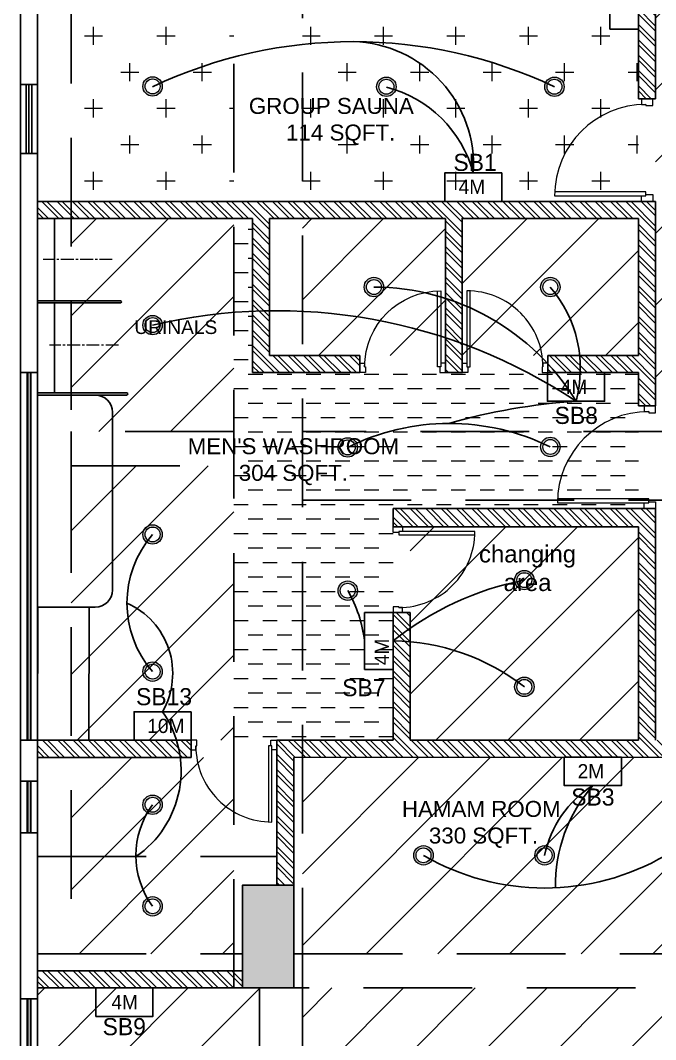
# Model space of a CAD drawing. Header units: millimetres. Extents: x 1464389 to 1998638, y -29162 to 256806.
# Drawn here: x 1706891 to 1712457, y 172646 to 181575 of the extents above; entities that cross this region are included whole.
import ezdxf

# ---------------------------------------------------------------- set-up
doc = ezdxf.new("R2010")
doc.units = ezdxf.units.MM
doc.header["$LTSCALE"] = 15
for name, pattern in [('CENTER2', [1.125, 0.75, -0.125, 0.125, -0.125]), ('HIDDEN', [9.524999999999999, 6.35, -3.175]), ('JIS_02_1.2', [2.5, 1.25, -1.25])]:
    doc.linetypes.add(name, pattern=pattern)
doc.layers.get('0').update_dxf_attribs({"lineweight": 5})
for name, color, linetype in [('0_1.5sqmm wire', 4, 'Continuous'), ('A-WNDW', 4, 'Continuous'), ('COLUMN', 14, 'Continuous'), ('FURNITURE', 24, 'Continuous'), ('GFC Walls', 14, 'Continuous'), ('LS_DR_Washbasin', 165, 'Continuous'), ('NEW WALL', 5, 'Continuous'), ('S-beamline-7', 8, 'HIDDEN'), ('S-col-3', 3, 'Continuous'), ('S-rcshd-252', 252, 'Continuous'), ('Text', 250, 'Continuous')]:
    doc.layers.add(name, color=color, linetype=linetype)
for name, color, linetype, lineweight in [('DOOR', 124, 'Continuous', 9), ('flooring', 251, 'JIS_02_1.2', 20), ('Hatch', 252, 'Continuous', 15), ('ledge wall line', 252, 'Continuous', 13)]:
    doc.layers.add(name, color=color, linetype=linetype, lineweight=lineweight)
doc.layers.add('Furnitures', color=7, linetype='Continuous', lineweight=25, true_color=0x753b00)
doc.styles.add('ARIAL', font='arial.ttf')
pattern_1 = [(45, (522859.6735048438, 140481.6800115105), (-314.3089642374204, 314.3089642374204), [])]

# ---------------------------------------------------------------- blocks, each defined once
blk = doc.blocks.new('C')
at = {"layer": 'S-rcshd-252'}
h = blk.add_hatch(color=1, dxfattribs=at)
h.dxf.hatch_style = 1
h.paths.add_polyline_path([(2188410.77465941, 910773.8732264581), (2187960.77465941, 910773.8732264581), (2187960.77465941, 909873.8732264525), (2188260.77465941, 909873.8732264525), (2188410.77465941, 909873.8732264525)])
h.paths.add_polyline_path([(2188410.77465941, 899640.5591163588), (2188260.77465941, 899640.5591163588), (2187960.77465941, 899640.5591163588), (2187960.77465941, 898740.5591163534), (2188410.77465941, 898740.5591163534)])
h.paths.add_polyline_path([(2188710.77465941, 896750.1966677766), (2187960.77465941, 896750.1966677766), (2187960.77465941, 896550.2919317962), (2188710.77465941, 896550.2919317962)])
h.paths.add_polyline_path([(2193256.099781482, 899640.6676978144), (2192781.099781482, 899640.6676978144), (2192781.099781482, 898685.6676978144), (2193256.099781482, 898685.6676978144)])
h.paths.add_polyline_path([(2193196.099781482, 896750.2919317962), (2193134.945695141, 896750.2919317962), (2193134.945695141, 896550.2919317962), (2193196.099781482, 896550.2919317962)])
h.paths.add_polyline_path([(2193346.099781482, 896613.8773931669), (2193196.099781482, 896613.8773931669), (2193196.099781482, 896550.2919317962), (2193346.099781482, 896550.2919317962)])
h.paths.add_polyline_path([(2193736.099781482, 896750.2919317962), (2193196.099781482, 896750.2919317962), (2193196.099781482, 896613.8773931669), (2193736.099781482, 896613.8773931669)])
h.paths.add_polyline_path([(2193886.099781482, 896613.8773931669), (2193736.099781482, 896613.8773931669), (2193346.099781482, 896613.8773931669), (2193346.099781482, 896550.2919317962), (2193886.099781482, 896550.2919317962)])
h.paths.add_polyline_path([(2193886.099781482, 896750.2919317962), (2193736.099781482, 896750.2919317962), (2193736.099781482, 896613.8773931669), (2193886.099781482, 896613.8773931669)])
h.paths.add_polyline_path([(2198475.099781482, 899035.6676978144), (2198000.099781482, 899035.6676978144), (2198000.099781482, 898722.3710556085), (2198475.099781482, 898720.258536151)])
h.paths.add_polyline_path([(2198475.099781482, 899650.6676978144), (2198000.099781482, 899650.6676978144), (2198000.099781482, 899035.6676978144), (2198475.099781482, 899035.6676978144)])
h.paths.add_polyline_path([(2203030.099781482, 897189.6676978144), (2202880.099781482, 897189.6676978144), (2202880.099781482, 896750.2919317962), (2203030.099781482, 896750.2919317962)])
h.paths.add_polyline_path([(2203145.099781482, 897189.6676978144), (2203030.099781482, 897189.6676978144), (2203030.099781482, 896750.2919317962), (2203145.099781482, 896750.2919317962)])
h.paths.add_polyline_path([(2203145.099781482, 896750.2919317962), (2203030.099781482, 896750.2919317962), (2203030.099781482, 896550.2919317962), (2203145.099781482, 896550.2919317962)])
h.paths.add_polyline_path([(2203030.099781482, 896750.2919317962), (2202880.099781482, 896750.2919317962), (2202880.099781482, 896550.2919317962), (2203030.099781482, 896550.2919317962)])
h.paths.add_polyline_path([(2203030.099781482, 896550.2919317962), (2202880.099781482, 896550.2919317962), (2202880.099781482, 896519.6676978144), (2203030.099781482, 896519.6676978144)])
h.paths.add_polyline_path([(2203145.099781482, 896550.2919317962), (2203030.099781482, 896550.2919317962), (2203030.099781482, 896519.6676978144), (2203145.099781482, 896519.6676978144)])
h.paths.add_polyline_path([(2208039.099781482, 896750.2919317962), (2207774.099781482, 896750.2919317962), (2207774.099781482, 896550.2919317962), (2208039.099781482, 896550.2919317962)])
h.paths.add_polyline_path([(2208039.099781482, 897189.6676978144), (2207774.099781482, 897189.6676978144), (2207774.099781482, 896750.2919317962), (2208039.099781482, 896750.2919317962)])
h.paths.add_polyline_path([(2208039.099781482, 896550.2919317962), (2207774.099781482, 896550.2919317962), (2207774.099781482, 896519.6676978144), (2208039.099781482, 896519.6676978144)])
h.paths.add_polyline_path([(2208039.099781482, 901490.6676978144), (2207774.099781482, 901490.6676978144), (2207774.099781482, 900690.6676978144), (2208039.099781482, 900690.6676978144)])
h.paths.add_polyline_path([(2208039.099781482, 905637.6676978144), (2207694.099781482, 905637.6676978144), (2207694.099781482, 904837.6676978144), (2208039.099781482, 904837.6676978144)])
h.paths.add_polyline_path([(2208039.099781482, 909711.8430816965), (2207694.099781482, 909711.7006459895), (2207694.099781482, 908911.8430816963), (2208039.099781482, 908911.8430816963)])
h.paths.add_polyline_path([(2203059.926363564, 910773.8732264581), (2202609.926363564, 910773.8732264581), (2202609.926363564, 909873.8732264525), (2203059.926363564, 909873.8732264525)])
h.paths.add_polyline_path([(2198475.099781482, 910773.8732264581), (2198025.099781482, 910773.8732264581), (2198025.099781482, 909873.8732264525), (2198475.099781482, 909873.8732264525)])
h.paths.add_polyline_path([(2193259.926920077, 910773.8732264581), (2192809.926920077, 910773.8732264581), (2192809.926920077, 909873.8732264525), (2193259.926920077, 909873.8732264525)])
at = {"layer": 'S-col-3', "color": 1, "lineweight": -3, "ltscale": 0.15}
blk.add_lwpolyline([(2187960.77465941, 898740.5591163534), (2188410.77465941, 898740.5591163534), (2188410.77465941, 899640.5591163588), (2187960.77465941, 899640.5591163588)], close=True, dxfattribs=at)
blk = doc.blocks.new('3rd floor beam')
at = {"layer": 'S-beamline-7', "ltscale": 10}
for p, q in [((2182149.33179231, 739337.4823656325), (2184245.010707214, 739337.4823656325)), ((2184095.010707214, 736197.0271196245), (2184095.010707214, 738187.4823656325))]:
    blk.add_line(p, q, dxfattribs=at)
at = {"layer": 'S-beamline-7', "color": 9, "ltscale": 10, "true_color": 0xc7c8ca}
for points in [[(2183869.971306011, 738187.2943041811), (2183869.971306011, 751922.702908828)], [(2184469.971306011, 751922.7029088279), (2184469.971306011, 738187.2943041811)], [(2183869.971306011, 751632.4804895446), (2183869.958726408, 751632.4804895446), (2182444.998127611, 751632.4804895445), (2182444.998127611, 750220.608414286), (2183869.958726408, 750220.608414286), (2183869.958726408, 749920.608414286), (2182444.998127611, 749920.608414286), (2182444.998127611, 738497.0718848979)], [(2184469.971306011, 742460.830826013), (2189315.296428083, 742460.830826013), (2189315.296428083, 743060.8308260127), (2184469.971306011, 743060.8308260127)], [(2182149.335829286, 738487.2943041811), (2183945.010707214, 738487.2943041811)], [(2184395.010707214, 738487.2943041811), (2188765.335829286, 738487.2943041811)], [(2182149.335829286, 738187.194741287), (2188765.335829286, 738187.3730968182)], [(2184470.050108417, 738187.4028856378), (2184470.050108417, 736237.4028856378)]]:
    blk.add_lwpolyline(points, dxfattribs=at)
blk.add_lwpolyline([(2182445.010707214, 742760.8308260127), (2183869.971306011, 742760.8308260127), (2183869.971306011, 743060.830826013), (2182445.010707214, 743060.830826013)], close=True, dxfattribs=at)
blk = doc.blocks.new('outer wall')
at = {"layer": 'A-WNDW', "ltscale": 0.5}
for points in [[(874916.9135039216, -150700.8610260094), (875066.9135039216, -150700.8610260094), (875066.9135039216, -150095.8610260093), (874916.9135039216, -150095.8610260093)], [(874966.913192708, -150700.8610260093), (874966.9135039216, -150095.8610260093), (875016.9135039216, -150095.8610260093), (875016.913192708, -150700.8610260093)], [(874916.9179320298, -155839.9866164005), (874916.9131960594, -152620.0701894111), (875066.9155640453, -152620.0712533128), (875066.9203000162, -155839.9876803022)], [(874975.268191311, -152620.0699966075), (874975.2532814816, -155839.9864234574), (875008.584950564, -155839.9878732454), (875008.5998603934, -152620.0714463952)], [(874917.1131788455, -159905.1389545619), (874916.9678006172, -158105.0285598594), (875066.8408148075, -158105.3074791976), (875066.9861930362, -159905.4178738999)], [(874975.1895470913, -158105.1342261018), (874975.3349253195, -159905.2446208044), (875008.7644465626, -159905.3122076575), (875008.6190683343, -158105.2018129549)]]:
    blk.add_lwpolyline(points, close=True, dxfattribs=at)
blk.add_lwpolyline([(874991.913192708, -150700.8610260093), (874991.9135039216, -150095.8610260093)], dxfattribs=at)
for points, const_width in [([(874991.934025852, -152620.0707215013), (874991.8948068446, -155839.987147294)], 9.37764155003777), ([(874991.9043077123, -158105.1680195284), (874992.0496796663, -159905.2784142182)], 9.405190812192625)]:
    blk.add_lwpolyline(points, dxfattribs=dict(at, const_width=const_width))
at = {"layer": 'GFC Walls'}
for p, q in [((874916.9135039211, -152620.0707213619), (874916.9135039211, -142290.8702430006)), ((875066.913503922, -152620.0707213619), (875066.9135039216, -142388.4142364834)), ((875066.871484831, -158105.3075362757), (875066.9203000162, -155839.9876803022))]:
    blk.add_line(p, q, dxfattribs=at)
blk.add_lwpolyline([(874916.9678006172, -158105.0285598594), (874916.9135039211, -156649.9912413721), (874916.9087679507, -155839.9912413721)], dxfattribs=at)
blk = doc.blocks.new('D900')
for points in [[(0, 840), (0, 900), (100, 900), (100, 850), (60, 850), (60, 840)], [(0, 60), (0, 0), (100, 0), (100, 50), (60, 50), (60, 60)]]:
    blk.add_lwpolyline(points, close=True)
blk.add_lwpolyline([(60, 850, -0.4142135623730955), (860, 50), (60, 50), (60, 85), (859.2340082854332, 85)], format="xyb")
blk = doc.blocks.new('DOOR')
at = {"layer": 'DOOR', "xscale": -1}
for p in [(880457.8528995928, -151120.0707213606), (880457.8528995952, -151120.070721362), (880482.9135039239, -153810.6949314981)]:
    blk.add_blockref('D900', p, dxfattribs=at)
at = {"layer": 'DOOR'}
for p, xscale, yscale, zscale, rotation in [((878641.4135039239, -152620.070721362), 0.833208019786223, 0.833208019786223, 0.833208019786223, 90), ((878787.5239321236, -152620.070721362), -0.8333333333330907, 0.8333333333330907, 0.8333333333330907, 270), ((878182.9135039239, -153970.070721363), -0.8333333333323137, 0.8333333333323137, 0.8333333333323137, 180), ((877162.588381852, -155839.9912413722), -0.8333333333333355, 0.8333333333333355, 0.8333333333333341, 90)]:
    blk.add_blockref('D900', p, dxfattribs=dict(at, xscale=xscale, yscale=yscale, zscale=zscale, rotation=rotation))
blk = doc.blocks.new('INTRNAL WALLS')
at = {"layer": 'ledge wall line'}
h = blk.add_hatch(dxfattribs=at)
h.set_pattern_fill('ANSI32', color=256, scale=9.999999999999998, angle=90)
h.set_pattern_definition([(135, (0, 0), (-67.35192090801866, -67.35192090801866), []), (135, (2.749411666127752e-15, 44.9013), (-67.35192090801866, -67.35192090801866), [])])
h.paths.add_polyline_path([(881832.9135039239, -153970.070721362), (884112.058988817, -153970.070721362), (884112.058988817, -153820.0707213621), (881682.9135039239, -153820.070721362), (881682.9135039239, -157110.070721362), (881832.9135039239, -157110.070721362)])
h.paths.add_polyline_path([(882311.7406425196, -149582.2955372737), (883964.9646048443, -149582.2955372737), (883964.7940494602, -149432.2955372737), (881861.7406425197, -149432.2955372737), (881861.7406425197, -147926.8651927239), (881711.7406425197, -147926.8651927239), (881711.7406425197, -149582.2955372737), (882161.7406425197, -149582.2955372737), (882161.7406425197, -152470.070721362), (881711.7406425197, -152470.070721362), (881711.7406425197, -152620.070721362), (883962.0589888166, -152620.070721362), (883962.058988817, -152820.070721362), (884112.058988817, -152820.070721362), (884112.0589888165, -152470.1161606204), (882311.7406425196, -152470.070721362)])
h.paths.add_polyline_path([(880482.9135039239, -151120.070721362), (875066.9135039239, -151120.070721362), (875066.9135039235, -151270.070721362), (876949.9135039239, -151270.070721362), (876949.9135039239, -152620.070721362), (877891.1560057607, -152620.0707213622), (877891.1560057607, -152470.070721362), (877099.9135039239, -152470.070721362), (877099.9135039239, -151270.070721362), (878641.4135039239, -151270.070721362), (878641.4135039239, -152620.070721362), (878787.5239321236, -152620.070721362), (878787.5239321236, -151270.070721362), (878932.9135039239, -151270.070721362), (880332.9135039239, -151270.070721362), (880332.9135039239, -152470.070721362), (879537.6710020872, -152470.070721362), (879537.6710020872, -152620.070721362), (880332.9135039239, -152620.070721362), (880332.9135039239, -152910.6949314994), (880482.9135039239, -152910.6949314994)])
h.paths.add_polyline_path([(880482.9135039239, -148960.8610260094), (880482.9135039239, -147926.8651927239), (880332.9135039239, -147926.8651927239), (880332.9135039239, -148960.8610260094), (874916.9135039239, -148960.8610260094), (874916.913503924, -149110.8610260094), (880332.9135039239, -149110.8610260094), (880332.9135039239, -150220.0707213607), (880482.9135039239, -150220.0707213607)])
h.paths.add_polyline_path([(880482.9135039239, -146876.8651927239), (877312.588381852, -146876.8651927239), (877312.588381852, -144170.8683095651), (880332.9135039239, -144645.4848238183), (880332.9135039239, -145976.8651927185), (880482.9135039239, -145976.8651927185), (880482.9135039239, -144517.2152541336), (876790.8888740009, -143937.0472955299), (876790.8888740009, -143774.8918150072), (876640.8888740046, -143774.8918150071), (876640.8888740046, -144065.3168652157), (877162.588381852, -144147.2971792198), (877162.5883818521, -146876.8651927239), (875066.9135039239, -146876.865192724), (875066.9135039239, -147026.8651927239), (880482.9135039239, -147026.8651927239)])
h.paths.add_polyline_path([(884112.0589888169, -145078.1372901986), (881711.7406425197, -144708.3692320545), (881711.7406425197, -145076.8651927183), (881861.7406425197, -145076.8651927183), (881861.7406425197, -144883.2460803066), (883962.058988817, -145206.7992613224), (883962.058988817, -146876.8651927239), (881711.7406425197, -146876.8651927239), (881711.7406425197, -147026.8651927239), (883962.058988817, -147026.8651927239), (883967.2240051657, -151569.3922794285), (884117.2240051656, -151569.3922794285)])
h.paths.add_polyline_path([(886926.9135039216, -144297.6091978628), (886776.9135039239, -144274.5017592987), (886776.9135039239, -148282.2955372737), (884114.6085003917, -148282.2955372737), (884114.7278536529, -148432.2955372738), (886926.9135039216, -148432.2955372737)])
h.paths.add_polyline_path([(889910.9135039216, -149432.2955372737), (889910.9135039216, -144757.493196507), (889760.9135039204, -144734.185737136), (889760.9135039204, -149432.2955372737), (886221.0988056134, -149432.2955372737), (886221.0988056134, -149582.2955372737), (889760.9135039204, -149582.2955372737), (889760.9135039228, -155900.0707213619), (889910.9135039216, -155900.0707213619)])
h.paths.add_polyline_path([(881637.9135039239, -158065.070721362), (881682.9135039239, -158065.070721362), (881682.9135039239, -157965.070721362), (881537.9135039239, -157965.070721362), (881537.9135039239, -159250.4464873802), (881637.9135039239, -159250.4464873802)])
h.paths.add_polyline_path([(882036.7594175837, -160000.4464873802), (881537.9135039239, -160000.4464873802), (881537.9135039239, -160100.4464873802), (882036.7594175837, -160100.4464873802)])
h.paths.add_polyline_path([(884112.058988817, -154870.070721362), (883962.058988817, -154870.070721362), (883962.058988817, -157860.070721362), (884112.058988817, -157860.070721362)])
h.paths.add_polyline_path([(880782.9135039249, -155839.9912413715), (880482.9135039244, -155839.9912413716), (880482.9135039239, -153810.6949315007), (878182.9135039239, -153810.6949315007), (878182.9135039239, -153970.070721362), (880332.9135039239, -153970.070721362), (880332.9135039235, -155839.9912413716), (878332.9135039235, -155839.9912413722), (878332.9135039239, -154720.070721362), (878182.9135039239, -154720.070721362), (878182.9135039239, -155839.9912413722), (877312.588381852, -155839.9912413722), (877162.588381852, -155839.9912413722), (877162.588381852, -157110.1793028177), (877312.588381852, -157110.1793028177), (877312.588381852, -155989.9912413722), (880783.0274184924, -155987.3076740745)])
h.paths.add_polyline_path([(876412.588381852, -155839.9912413722), (875066.9135039239, -155839.9912413722), (875066.9135039239, -155989.9912413722), (876412.588381852, -155989.9912413722)])
h.paths.add_polyline_path([(876862.588381852, -157859.9912413722), (875066.9135039239, -157859.9912413722), (875066.9135039239, -158009.9912413722), (876862.588381852, -158009.9912413722)])
h.paths.add_polyline_path([(876791.196334925, -142736.2061192832), (876640.8888740046, -142713.9351707563), (876640.8888740046, -142875.8918150072), (876791.196334925, -142875.8918150072)])
h.paths.add_polyline_path([(884112.058988817, -143864.1639484103), (883962.058988817, -143840.8745741483), (883962.058988817, -144155.211787349), (884112.058988817, -144155.211787349)])
at = {"layer": 'NEW WALL'}
for p, q in [((880482.9135039239, -150220.0707213607), (880482.9135039239, -148960.8610260094)), ((880332.9135039239, -150220.0707213607), (880332.9135039239, -149110.8610260094)), ((880482.9135039239, -150220.0707213607), (880332.9135039239, -150220.0707213607)), ((880482.9135039239, -151120.070721362), (875066.9135039239, -151120.070721362)), ((875066.9135039235, -151270.070721362), (875066.9135039239, -151120.070721362)), ((880482.9135039239, -151120.070721362), (880482.9135039239, -152910.6949314994)), ((876949.9135039239, -151270.070721362), (875066.9135039235, -151270.070721362)), ((876949.9135039239, -151270.070721362), (876949.9135039239, -152620.070721362)), ((878641.4135039239, -151270.070721362), (877099.9135039239, -151270.070721362)), ((877099.9135039239, -151270.070721362), (877099.9135039239, -152470.070721362)), ((878641.4135039239, -152620.070721362), (878641.4135039239, -151270.070721362)), ((878782.9135039239, -151270.070721362), (878932.9135039239, -151270.070721362)), ((880332.9135039239, -151270.070721362), (878787.5239321236, -151270.070721362)), ((878787.5239321236, -152620.070721362), (878787.5239321236, -151270.070721362)), ((880332.9135039239, -151270.070721362), (880332.9135039239, -152470.070721362)), ((877891.1560057607, -152470.070721362), (877099.9135039239, -152470.070721362)), ((877891.1560057607, -152620.0707213621), (877891.1560057607, -152470.070721362)), ((880332.9135039239, -152470.070721362), (879537.6710020872, -152470.070721362)), ((879537.6710020872, -152620.070721362), (879537.6710020872, -152470.070721362)), ((877891.1560057607, -152620.0707213622), (876949.9135039239, -152620.070721362)), ((878641.4135039239, -152620.070721362), (878791.4135039239, -152620.070721362)), ((880332.9135039239, -152620.070721362), (879537.6710020872, -152620.070721362)), ((880332.9135039239, -152620.070721362), (880332.9135039239, -152910.6949314994)), ((880332.9135039239, -152910.6949314994), (880482.9135039239, -152910.6949314994)), ((878182.9135039239, -153810.6949315007), (880482.9135039239, -153810.6949315007)), ((878182.9135039239, -153970.070721362), (878182.9135039239, -153810.6949315007)), ((880482.9135039239, -153810.6949315007), (880482.9135039244, -155839.9912413716)), ((880332.9135039239, -153970.070721362), (878182.9135039239, -153970.070721362)), ((880332.9135039239, -153970.070721362), (880332.9135039235, -155839.9912413716)), ((878182.9135039239, -155839.9912413722), (878182.9135039239, -154720.070721362)), ((878182.9135039239, -154720.070721362), (878332.9135039239, -154720.070721362)), ((878332.9135039239, -154720.070721362), (878332.9135039235, -155839.9912413722)), ((878182.9135039239, -155839.9912413722), (877312.588381852, -155839.9912413722)), ((878332.9135039235, -155839.9912413722), (880332.9135039235, -155839.9912413716)), ((880782.9135039249, -155987.3077621605), (877312.588381852, -155989.9912413722))]:
    blk.add_line(p, q, dxfattribs=at)
for points in [[(876412.588381852, -155839.9912413722), (875066.9135039239, -155839.9912413722), (875066.9135039239, -155989.9912413722), (876412.588381852, -155989.9912413722)], [(875066.9135039239, -157859.9912413722), (876862.588381852, -157859.9912413722), (876862.588381852, -158009.9912413722), (875066.9135039239, -158009.9912413722)]]:
    blk.add_lwpolyline(points, close=True, dxfattribs=at)
blk.add_lwpolyline([(877312.588381852, -155989.9912413722), (877312.588381852, -157110.1793028177), (877162.588381852, -157110.1793028177), (877162.588381852, -155839.9912413722), (877312.588381852, -155839.9912413722)], dxfattribs=at)
blk = doc.blocks.new('Hanging light')
h = blk.add_hatch(color=30)
h.dxf.hatch_style = 1
h.set_gradient(color1=(242, 103, 34), color2=(255, 255, 0), name='CYLINDER')
h.paths.add_polyline_path([(163326.3859334915, 34665.31563144315, 1), (163155.9474692392, 34665.31563144315, 1)])
h.paths.add_polyline_path([(163175.9474692392, 34665.31563144315, -1), (163306.3859334915, 34665.31563144315, -1)], flags=16)
at = {"color": 3}
for radius in [85.21923212613211, 65.21923212613211]:
    blk.add_circle((163241.1667013654, 34665.31563144315), radius, dxfattribs=at)

msp = doc.modelspace()

# ---------------------------------------------------------------- hatches: boundary and pattern name
at = {"true_color": 0x636466}
h = msp.add_hatch(dxfattribs=at)
h.set_pattern_fill('ANSI31', color=251, scale=140)
h.set_pattern_definition(pattern_1)
edge = h.paths.add_edge_path()
edge.add_spline(control_points=[(1713032.005438524, 177972.0690550865), (1712818.338109659, 178167.1885792874), (1712330.160579852, 178617.5375160848), (1712968.674291069, 179403.8867623431), (1713316.040968006, 180261.6907313302), (1712639.043810787, 180690.7654810816), (1712818.419042958, 181576.3579947354), (1713549.011452549, 182377.1291598697), (1712657.852539021, 183293.1602637954), (1713144.380540303, 184201.3461353958), (1712831.613514021, 184669.5980435239), (1712723.240197846, 184831.84664336)], knot_values=[0, 0, 0, 0, 760.3325349587785, 1753.357311281617, 2600.224584972129, 3043.22907824036, 3826.063724884799, 4905.415758336356, 5831.445390106773, 6885.813316782351, 7444.858644658028, 7444.858644658028, 7444.858644658028, 7444.858644658028], degree=3, periodic=0)
edge.add_line((1712723.240197846, 184831.84664336), (1712456.512700069, 184831.84664336))
edge.add_line((1712456.512700069, 184831.84664336), (1712456.512700069, 177972.0690550865))
edge.add_line((1712456.512700069, 177972.0690550865), (1713032.005438524, 177972.0690550865))
h = msp.add_hatch(dxfattribs=at)
h.set_pattern_fill('ANSI31', color=251, scale=140)
h.set_pattern_definition(pattern_1)
h.paths.add_polyline_path([(1707336.174998392, 175118.7205947062), (1707336.174998392, 174248.7205947064), (1708761.148176791, 174248.7205947064), (1708761.148176791, 175118.7205947062)])
h.paths.add_polyline_path([(1709410.616645078, 183275.359856815), (1710560.316508652, 183275.359856815), (1710560.316508652, 183799.675454814), (1709410.616645078, 183799.675454814)], flags=9)
h = msp.add_hatch(dxfattribs=at)
h.set_pattern_fill('ANSI31', color=251, scale=140)
h.set_pattern_definition(pattern_1)
h.paths.add_polyline_path([(1708761.148176791, 179838.6411147164), (1707336.187577994, 179838.6411147164), (1707336.187577994, 177972.0690550868), (1708761.148176791, 177972.0690550868)])
h = msp.add_hatch(dxfattribs=at)
h.set_pattern_fill('ANSI31', color=251, scale=140)
h.set_pattern_definition(pattern_1)
h.paths.add_polyline_path([(1710615.012700068, 179838.6411147164), (1709361.148176791, 179838.6411147164), (1709361.148176791, 178638.6411147164), (1710615.012700068, 178638.6411147164)])
h = msp.add_hatch(dxfattribs=at)
h.set_pattern_fill('ANSI31', color=251, scale=140)
h.set_pattern_definition(pattern_1)
h.paths.add_polyline_path([(1712306.512700068, 179838.6411147164), (1710756.512700068, 179838.6411147164), (1710756.512700068, 178638.6411147164), (1712306.512700068, 178638.6411147164)])
h = msp.add_hatch(dxfattribs=at)
h.set_pattern_fill('ANSI31', color=251, scale=140)
h.set_pattern_definition(pattern_1)
h.paths.add_polyline_path([(1708761.148176791, 177672.0690550865), (1707336.174998391, 177672.0690550865), (1707336.174998391, 175268.7205947062), (1708386.187577996, 175268.7205947062), (1708436.187577996, 175268.7205947062), (1708761.148176791, 175268.7205947062)])
h = msp.add_hatch(dxfattribs=at)
h.set_pattern_fill('ANSI31', color=251, scale=140)
h.set_pattern_definition(pattern_1)
h.paths.add_polyline_path([(1712306.512700068, 177138.641114717), (1710306.512700067, 177138.641114717), (1710306.512700067, 175268.7205947068), (1712306.512700068, 175268.7205947068)])
h = msp.add_hatch(dxfattribs=at)
h.set_pattern_fill('ANSI31', color=251, scale=140)
h.set_pattern_definition(pattern_1)
h.paths.add_polyline_path([(1708761.148176791, 175118.7205947062), (1707336.174998391, 175118.7205947062), (1707336.174998391, 174248.7205947064), (1708761.148176791, 174248.7205947064)])
h = msp.add_hatch(dxfattribs=at)
h.set_pattern_fill('ANSI31', color=251, scale=140)
h.set_pattern_definition(pattern_1)
h.paths.add_polyline_path([(1713606.473298863, 175118.778559076), (1709361.148176791, 175118.778559076), (1709361.148176791, 173398.5325332549), (1713606.473298863, 173398.5325332549)])
h = msp.add_hatch(dxfattribs=at)
h.set_pattern_fill('ANSI31', color=251, scale=140)
h.set_pattern_definition(pattern_1)
h.paths.add_polyline_path([(1708761.148176791, 174248.7205947064), (1707336.174998391, 174248.7205947064), (1707336.174998391, 173408.3101139717), (1707336.174998391, 173398.5325332549), (1708761.148176791, 173398.5325332549)])
h.paths.add_polyline_path([(1707963.442355464, 173813.7205947066, -1), (1708133.880819716, 173813.7205947066, -1)], flags=16)
h.paths.add_polyline_path([(1707983.442355464, 173813.7205947066, -1), (1708113.880819716, 173813.7205947066, -1)], flags=0)
h = msp.add_hatch(dxfattribs=at)
h.set_pattern_fill('ANSI31', color=251, scale=140)
h.set_pattern_definition(pattern_1)
h.paths.add_polyline_path([(1714071.512700066, 170811.850810069), (1714071.512700066, 170866.850810069), (1714071.512700066, 170908.2653486984), (1709586.187577994, 170908.2653486984), (1709586.187577994, 170908.1700846785), (1708836.187577994, 170908.1700846785), (1707040.512700066, 170908.2653486984), (1707040.512700066, 170322.850810069), (1707690.512700066, 170322.850810069), (1707690.512700066, 169822.850810069), (1714071.512700066, 169822.850810069), (1714071.512700066, 169907.850810069)])
h.paths.add_polyline_path([(1713511.512700068, 173098.6074169513), (1709361.226979197, 173098.4955326686), (1709361.226979197, 171148.6411147116), (1709361.226979197, 171108.2653486984), (1713511.512700068, 171108.2653486984), (1713511.512700068, 171158.2653486982)])
h.paths.add_polyline_path([(1708986.187577994, 173098.4854222769), (1707040.512700066, 173098.4329703609), (1707040.512700066, 171108.2653486984), (1708986.187577994, 171108.2653486984)])
at = {"layer": 'Hatch'}
h = msp.add_hatch(color=256, dxfattribs=at)
h.dxf.hatch_style = 1
edge = h.paths.add_edge_path()
edge.add_line((1713606.473298863, 184831.84664336), (1712723.240197846, 184831.84664336))
edge.add_spline(control_points=[(1712723.240197846, 184831.84664336), (1712831.613514021, 184669.5980435239), (1713144.380540303, 184201.3461353958), (1712657.852539021, 183293.1602637954), (1713549.011452549, 182377.1291598697), (1712818.419042958, 181576.3579947354), (1712639.043810787, 180690.7654810816), (1713316.040968006, 180261.6907313302), (1712968.674291069, 179403.8867623431), (1712330.160579852, 178617.5375160848), (1712818.338109659, 178167.1885792874), (1713032.005438524, 177972.0690550865)], knot_values=[0, 0, 0, 0, 559.0453278756777, 1613.413254551256, 2539.442886321673, 3618.79491977323, 4401.629566417669, 4844.634059685899, 5691.501333376412, 6684.52610969925, 7444.858644658028, 7444.858644658028, 7444.858644658028, 7444.858644658028], degree=3, periodic=0)
edge.add_line((1713032.005438524, 177972.0690550865), (1713606.473298863, 177972.0690550865))
edge.add_line((1713606.473298863, 177972.0690550865), (1713606.473298863, 184831.84664336))
h = msp.add_hatch(dxfattribs=at)
h.set_pattern_fill('CROSS', color=256, scale=50)
h.set_pattern_definition([(0, (522859.6735048438, 140481.6800115105), (317.5, 317.5), [158.75, -476.25]), (90, (522939.0485048438, 140402.3050115105), (-317.5, 317.5), [158.75, -476.25])])
h.paths.add_polyline_path([(1708761.148176791, 181997.850810069), (1707336.174998391, 181997.850810069), (1707336.174998391, 179988.6411147164), (1708761.148176791, 179988.6411147164)])
h.paths.add_polyline_path([(1712306.512700068, 181997.850810069), (1709361.148176791, 181997.850810069), (1709361.148176791, 179988.6411147164), (1712306.512700068, 179988.6411147164)])
h = msp.add_hatch(dxfattribs=at)
h.set_pattern_fill('DASH', color=256, scale=40)
h.set_pattern_definition([(0, (494512.787252354, 312842.7020200427), (127, 127), [127, -127])])
h.paths.add_polyline_path([(1710156.512700068, 177298.0169045777), (1712306.512700068, 177298.0169045785), (1712306.512700068, 178488.6411147164), (1708923.512700068, 178488.6411147164), (1708923.512700068, 179838.6411147164), (1708761.148176791, 179838.6411147164), (1708761.148176792, 175268.7205947062), (1710156.512700068, 175268.7205947062)])

# ---------------------------------------------------------------- linework, layer by layer
at = {"layer": '0_1.5sqmm wire'}
for points in [[(1712056.512700068, 181997.850810069), (1712056.512700068, 181497.850810069), (1712306.512700068, 181497.850810069), (1712306.512700068, 181997.850810069)], [(1711108.819836866, 180238.6411147157), (1710608.819836866, 180238.6411147157), (1710608.819836866, 179988.6411147156), (1711108.819836866, 179988.6411147156)], [(1712008.938912079, 178488.6411147164), (1711508.938912079, 178488.6411147164), (1711508.938912079, 178238.6411147162), (1712008.938912079, 178238.6411147162)], [(1709906.512700068, 176388.6411147164), (1709906.512700068, 175888.6411147164), (1710156.512700068, 175888.6411147164), (1710156.512700068, 176388.6411147164)], [(1708386.187577996, 175518.7205947064), (1707886.187577996, 175518.7205947064), (1707886.187577996, 175268.7205947062), (1708386.187577996, 175268.7205947062)], [(1712156.512700069, 175121.403862603), (1711656.512700069, 175121.403862603), (1711656.512700069, 174871.4038626028), (1712156.512700069, 174871.4038626028)], [(1708052.284246705, 173098.72339598), (1707552.284246705, 173098.72339598), (1707552.284246705, 172848.7233959798), (1708052.284246705, 172848.7233959798)]]:
    msp.add_lwpolyline(points, close=True, dxfattribs=at)
for centre, radius, start, end in [((1709809.416578434, 177269.205880072), 4119.3121601188, 64.6948529701662, 115.3051470298338), ((1709779.319272156, 180307.2577287547), 1081.679115510417, 356.3629843378097, 88.40556114980323), ((1709834.050957939, 179962.0052964602), 1061.45119113349, 15.10687677747938, 75.62974798513105), ((1709979.542841922, 177155.552372747), 2083.10623768296, 31.32817810467234, 89.76517298328102), ((1710698.846018021, 178525.3316763774), 1098.175041684075, 344.8669786596088, 40.50698519749172), ((1709134.752557857, 174292.2212061611), 4739.259870098364, 56.3779349405016, 103.2480682362258), ((1712108.406771438, 172953.9027202615), 5296.28055172207, 93.78333271609067, 106.0390897138773), ((1710650.356728964, 176046.4696978129), 1997.431973333808, 63.74937267925669, 116.5088631882041), ((1708741.617178882, 176470.394824897), 917.170326342377, 139.0728634647412, 220.9271365352588), ((1711820.570002539, 174053.0340708466), 2668.116085807913, 101.1084547922363, 128.5855514449154), ((1708744.111613998, 175993.7853858499), 1171.392106462194, 7.103447128574852, 29.97421280213362), ((1707550.986639539, 175853.9215331637), 674.4032973778006, 330.196077848858, 66.07849603214437), ((1710133.594915732, 174228.8313520151), 1909.947264860448, 52.11271761486083, 89.31248163220087), ((1707387.91664575, 174999.8936999983), 910.5441970150746, 304.4143876387754, 34.73618928770982), ((1712412.511335059, 174069.7628645753), 947.9783269306133, 122.2602657468571, 168.4254237722008), ((1712904.414302405, 173997.9247541515), 1326.187528536687, 138.8038262625138, 180.9538720025161), ((1708652.544808837, 174258.6265639826), 750.0775069280605, 143.6193757206526, 216.3806242793474), ((1711483.810737827, 176084.454147164), 2110.727997734727, 239.8127823011759, 300.1872176988241)]:
    msp.add_arc(centre, radius, start, end, dxfattribs=at)
at = {"layer": 'A-WNDW', "ltscale": 0.5}
for points in [[(1706890.512700066, 174458.7205947064), (1706890.507964095, 174908.7227225098), (1707040.510332081, 174908.7216586081), (1707040.515068052, 174458.7195308047)], [(1706948.843313547, 174908.7229154528), (1706948.848049517, 174458.7207876495), (1706982.1797186, 174458.7193378615), (1706982.174982629, 174908.721465665)]]:
    msp.add_lwpolyline(points, close=True, dxfattribs=at)
at = {"layer": 'A-WNDW', "ltscale": 0.5, "const_width": 9.37764155003777}
msp.add_lwpolyline([(1706965.509148088, 174908.722190559), (1706965.48957488, 174458.7200638129)], dxfattribs=at)
at = {"layer": 'COLUMN', "color": 240, "true_color": 0xed1f24}
msp.add_lwpolyline([(1708836.187577994, 173098.5325332555), (1709286.187577994, 173098.5325332555), (1709286.187577994, 173998.5325332609), (1708836.187577994, 173998.5325332609)], close=True, dxfattribs=at)
at = {"layer": 'flooring', "linetype": 'CENTER2', "ltscale": 10}
for points in [[(1707696.172500739, 179478.9561389667), (1707090.211511486, 179478.9561389658)], [(1707750.874888868, 178729.3100604165), (1707144.913899615, 178729.3100604155)]]:
    msp.add_lwpolyline(points, dxfattribs=at)
at = {"layer": 'FURNITURE', "ltscale": 0.25}
for points in [[(1707190.665171418, 179838.6411147165), (1707190.665171418, 179119.3100604158)], [(1707190.665171418, 179099.3100604158), (1707190.665171418, 178312.6411147165)]]:
    msp.add_lwpolyline(points, dxfattribs=at)
at = {"layer": 'Furnitures', "ltscale": 0.25}
for points in [[(1707040.672394277, 179099.3100604158), (1707765.02959415, 179099.3100604158, 1.036694355589114), (1707765.02959415, 179119.3100604158), (1707040.512700066, 179119.3100604158)], [(1707040.512700066, 178292.6411147165), (1707821.443505678, 178292.6411147165, 1.036694355589114), (1707821.443505678, 178312.6411147165), (1707040.512700066, 178312.6411147165)]]:
    msp.add_lwpolyline(points, format="xyb", dxfattribs=at)
at = {"layer": 'Furnitures'}
msp.add_lwpolyline([(1707492.39597259, 176434.4720995288), (1707042.39597259, 176434.4720995288), (1707040.524721672, 175268.7205946918), (1707490.524721672, 175268.7205946918)], close=True, dxfattribs=at)
at = {"layer": 'LS_DR_Washbasin'}
msp.add_line((1707547.086305805, 178292.6411147165), (1707040.512700066, 178292.6411147165), dxfattribs=at)
msp.add_lwpolyline([(1707492.39597259, 176434.4720995288), (1707547.088365928, 176434.4881364584, 0.414213562373095), (1707697.088365928, 176584.4881364584), (1707697.088365928, 178142.6411147019, 0.414213562373095), (1707547.088365928, 178292.6411147019)], format="xyb", dxfattribs=at)
at = {"layer": 'NEW WALL'}
for p, q in [((1712456.512700068, 177298.0169045777), (1712456.512700068, 177138.6411147164)), ((1710156.512700068, 176388.6411147164), (1710306.512700068, 176388.6411147164))]:
    msp.add_line(p, q, dxfattribs=at)
at = {"layer": 'S-beamline-7', "ltscale": 10}
msp.add_line((1709361.148176791, 177372.0690550868), (1709361.148176791, 177972.0690550865), dxfattribs=at)

# ---------------------------------------------------------------- block references
for name, p in [('outer wall', (831973.5991961443, 331108.7118360784)), ('INTRNAL WALLS', (831973.5991961443, 331108.7118360784)), ('DOOR', (831973.5991961443, 331108.7118360784)), ('Hanging light', (1544807.494886223, 146330.9303309497)), ('Hanging light', (1546856.322606247, 146327.9303309486)), ('Hanging light', (1548329.004867884, 146327.9303309496)), ('Hanging light', (1546746.913737064, 144573.3254832732)), ('Hanging light', (1548292.651212803, 144573.3254832732)), ('Hanging light', (1544807.501176027, 144240.0394534585)), ('Hanging light', (1546517.663737069, 143168.5866836705)), ('Hanging light', (1548292.651212805, 143172.5866836706)), ('Hanging light', (1544807.488596424, 142405.9163085483)), ('Hanging light', (1548065.345998702, 142005.8453532719)), ('Hanging light', (1546517.663737066, 141913.7091707343)), ('Hanging light', (1544807.488596425, 141204.2420783582)), ('Hanging light', (1548065.345998702, 141070.8850932663)), ('Hanging light', (1544807.494886223, 140038.2169018117)), ('Hanging light', (1547181.312755943, 139594.6526721433)), ('Hanging light', (1548242.644036461, 139594.6526721433)), ('Hanging light', (1544807.494886226, 139148.4049632634))]:
    msp.add_blockref(name, p)
at = {"layer": 'COLUMN', "color": 240, "true_color": 0xed1f24}
for name, p in [('3rd floor beam', (-475108.8231292197, -565088.7617709262)), ('C', (-479124.5870814153, -725642.026583098))]:
    msp.add_blockref(name, p, dxfattribs=at)

# ---------------------------------------------------------------- texts
at = {"layer": '0_1.5sqmm wire'}
for s, height, p in [('SB1', 150, (1710684.905644687, 180255.9856646914)), ('4M', 125, (1710731.251610138, 180054.8119050581)), ('4M', 125, (1711625.695274303, 178301.6042613344)), ('SB8', 150, (1711571.666977478, 178039.3578047702)), ('SB13', 150, (1707904.177668771, 175575.2481594307)), ('SB7', 150, (1709710.253331894, 175654.2593129466)), ('10M', 125, (1708002.94394022, 175331.6837413243)), ('2M', 125, (1711773.269062293, 174934.367009221)), ('SB3', 150, (1711717.336844687, 174696.0982140963)), ('4M', 125, (1707688.268514267, 172911.6865425979)), ('SB9', 150, (1707611.176428131, 172684.4830478157))]:
    msp.add_text(s, height=height, dxfattribs=at).set_placement(p)
msp.add_text('4M', height=125, rotation=90, dxfattribs=at).set_placement((1710119.54955345, 175926.6753506321))
at = {"layer": 'Text', "ltscale": 0.25, "attachment_point": 7, "style": 'ARIAL'}
for s, width, gutter_width, insert, char_height in [('\\pxt5;GROUP SAUNA \\P      114 SQFT.    ', 1689.484586755541, 250, (1708892.601985921, 180483.7591555058), 140), ("\\pxqc;MEN'S WASHROOM\\P\\pt5;304 SQFT.", 2437.391290496831, 250, (1708063.874122283, 177502.6239269935), 140), ('\\pxqc;changing \\Parea', 1302.770375959575, 250.0000000000001, (1710682.966504682, 176573.5421176227), 150), ('\\pxqc,t5;HAMAM ROOM\\P\\pq*;         330 SQFT.        \\P     ', 1896.10011896005, 250, (1709981.030149414, 174091.8038638855), 140)]:
    msp.add_mtext_dynamic_manual_height_columns(s, width=width, gutter_width=gutter_width, heights=[0], dxfattribs=dict(at, insert=insert, char_height=char_height))
at = {"layer": 'Text', "ltscale": 0.25, "insert": (1707889.115400724, 178825.5510315303), "char_height": 120, "width": 1689.484586755541, "attachment_point": 7, "style": 'ARIAL'}
msp.add_mtext('URINALS', dxfattribs=at)

doc.saveas('drawing.dxf')
